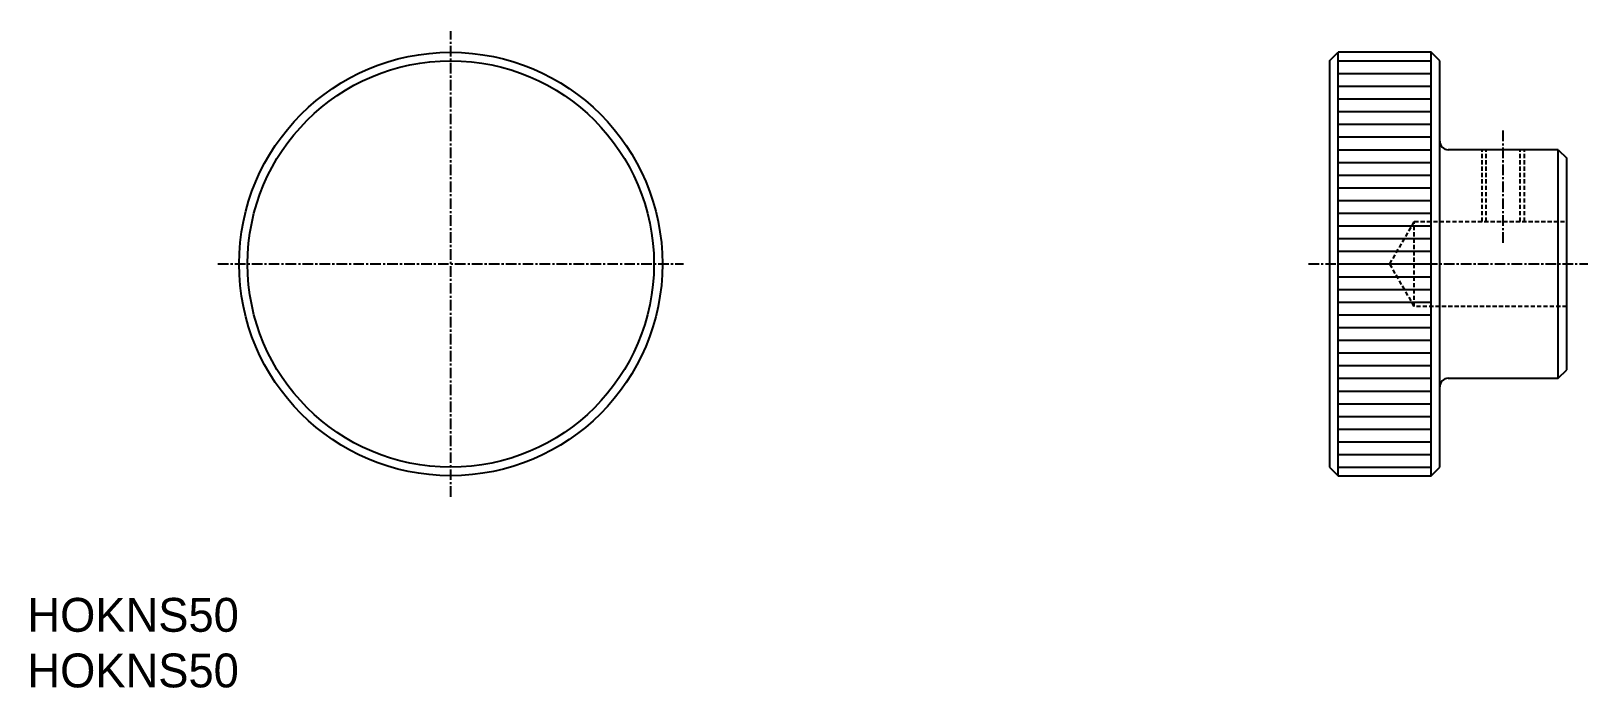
# Model space of a CAD drawing. Extents: x 0 to 184, y 0 to 78.
import ezdxf

# ---------------------------------------------------------------- set-up
doc = ezdxf.new("R2010")
doc.units = 0
doc.linetypes.add('CENTER', pattern=[2, 1.25, -0.25, 0.25, -0.25])
doc.linetypes.add('DASHED', pattern=[0.75, 0.5, -0.25])
doc.layers.get('0').update_dxf_attribs({"linetype": 'CONTINUOUS'})
doc.layers.add('CENTER', color=1, linetype='CENTER')

msp = doc.modelspace()

# ---------------------------------------------------------------- linework, layer by layer
at = {"color": 7, "linetype": 'CONTINUOUS'}
for p, q in [((153.8, 74), (154.8, 75)), ((153.8, 74), (153.8, 26)), ((154.8, 36), (154.8, 75)), ((165.8, 75), (154.8, 75)), ((154.8, 74), (165.8, 74)), ((165.8, 25), (165.8, 75)), ((166.8, 74), (165.8, 75)), ((166.8, 26), (166.8, 74)), ((154.8, 72.5), (165.8, 72.5)), ((154.8, 71), (165.8, 71)), ((154.8, 69.5), (165.8, 69.5)), ((154.8, 68), (165.8, 68)), ((154.8, 66.5), (165.8, 66.5)), ((154.8, 65), (165.8, 65)), ((154.8, 63.5), (165.8, 63.5)), ((180.8, 63.5), (167.8, 63.5)), ((180.8, 36.5), (180.8, 63.5)), ((180.8, 63.5), (181.8, 62.5)), ((154.8, 62), (165.8, 62)), ((181.8, 37.5), (181.8, 62.5)), ((154.8, 60.5), (165.8, 60.5)), ((154.8, 59), (165.8, 59)), ((154.8, 57.5), (165.8, 57.5)), ((154.8, 56), (165.8, 56)), ((154.8, 55.5), (154.8, 55.5001)), ((154.8, 54.5), (165.8, 54.5)), ((154.8, 53), (165.8, 53)), ((154.8, 51.5), (165.8, 51.5)), ((154.8, 50), (165.8, 50)), ((154.8, 48.5), (165.8, 48.5)), ((154.8, 47), (165.8, 47)), ((154.8, 45.75), (154.7999, 45.75)), ((154.8, 45.5), (165.8, 45.5)), ((154.8, 44), (165.8, 44)), ((154.8, 42.5), (165.8, 42.5)), ((154.8, 41), (165.8, 41)), ((154.8, 39.5), (165.8, 39.5)), ((154.8, 38), (165.8, 38)), ((180.8, 36.5), (181.8, 37.5)), ((154.8, 36.5), (165.8, 36.5)), ((154.8, 30), (154.8, 36)), ((154.8, 35), (165.8, 35)), ((167.8, 36.5), (180.8, 36.5)), ((154.8, 33.5), (165.8, 33.5)), ((154.8, 32), (165.8, 32)), ((154.8, 30.5), (165.8, 30.5)), ((154.8, 25), (154.8, 30)), ((154.8, 29), (165.8, 29)), ((153.8, 26), (154.8, 25)), ((154.8, 27.5), (165.8, 27.5)), ((154.8, 26), (165.8, 26)), ((165.8, 25), (166.8, 26)), ((154.8, 25), (165.8, 25))]:
    msp.add_line(p, q, dxfattribs=at)
at = {"color": 3, "linetype": 'DASHED'}
for p, q in [((171.8, 55), (171.8, 63.5)), ((172.3, 55), (172.3, 63.5)), ((176.3, 55), (176.3, 63.5)), ((176.8, 55), (176.8, 63.5)), ((160.913249, 50), (163.8, 55)), ((163.8, 55), (181.8, 55)), ((163.8, 45), (163.8, 55)), ((163.8, 45), (160.913249, 50)), ((181.8, 45), (163.8, 45))]:
    msp.add_line(p, q, dxfattribs=at)
at = {"color": 7, "linetype": 'CONTINUOUS'}
for radius in [25, 24]:
    msp.add_circle((50, 50), radius, dxfattribs=at)
for centre, start, end in [((167.8, 64.5), 180, 270), ((167.8, 35.5), 90, 180)]:
    msp.add_arc(centre, 1, start, end, dxfattribs=at)
at = {"layer": 'CENTER', "color": 1, "linetype": 'CENTER'}
for p, q in [((50, 22.5), (50, 77.5)), ((174.3, 52.5), (174.3, 66)), ((22.5, 50), (77.5, 50)), ((151.3, 50), (184.3, 50))]:
    msp.add_line(p, q, dxfattribs=at)

# ---------------------------------------------------------------- texts
at = {"color": 7, "linetype": 'CONTINUOUS'}
for p in [(0, 6.565767), (0, 0)]:
    msp.add_text('HOKNS50', height=4, dxfattribs=at).set_placement(p)

doc.saveas('drawing.dxf')
